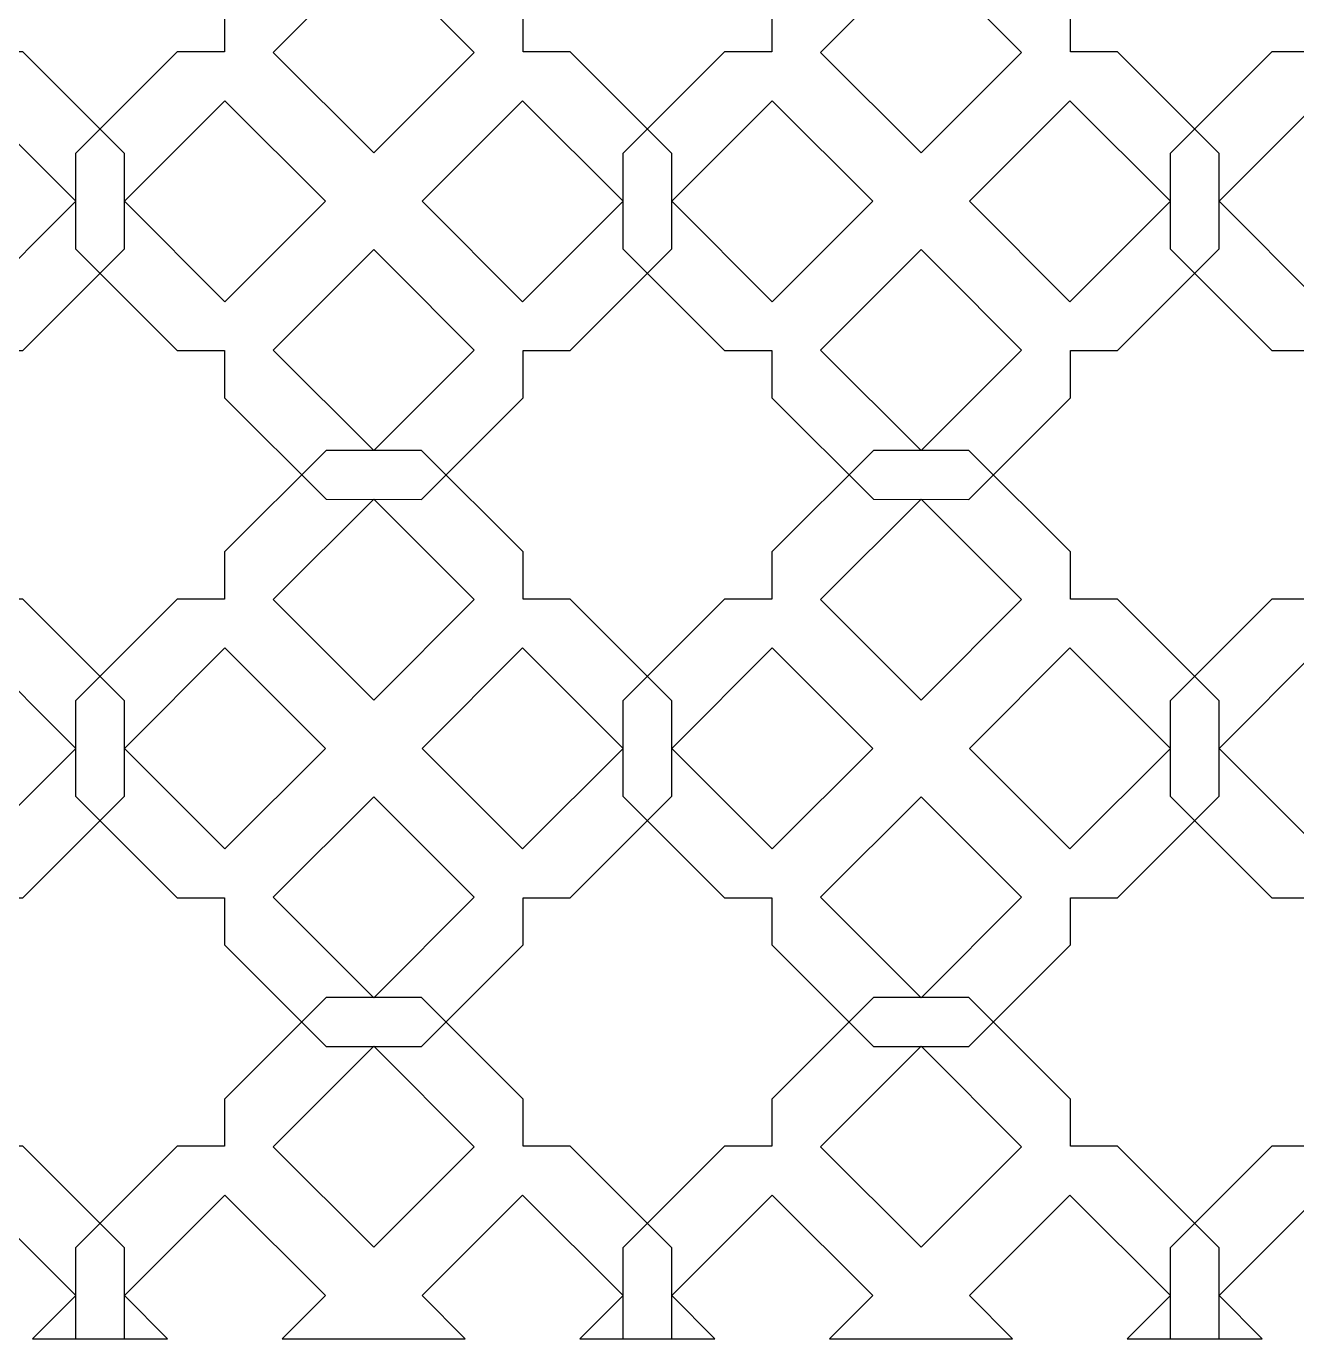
# Model space of a CAD drawing. Header units: centimetres. Extents: x -14.9 to -1.9, y -3.8 to 9.5.
# Drawn here: x -11.837 to -10.224, y -3.792 to -2.125 of the extents above; entities that cross this region are included whole.
import ezdxf

# ---------------------------------------------------------------- set-up
doc = ezdxf.new("R2010")
doc.units = ezdxf.units.CM
doc.header["$MEASUREMENT"] = 0
doc.layers.add('layer 1', color=7, linetype='Continuous')

msp = doc.modelspace()

# ---------------------------------------------------------------- linework, layer by layer
at = {"layer": 'layer 1', "color": 250}
for points, knots in [([(-12.15162, -2.72627), (-12.15162, -2.72627), (-12.28062, -2.59726), (-12.28062, -2.59726), (-12.28062, -2.59726), (-12.28062, -2.59726), (-12.28062, -2.53731), (-12.28062, -2.53731), (-12.28062, -2.53731), (-12.28062, -2.53731), (-12.34056, -2.53729), (-12.34056, -2.53729), (-12.34056, -2.53729), (-12.34056, -2.53729), (-12.46959, -2.4083), (-12.46959, -2.4083), (-12.46959, -2.4083), (-12.46959, -2.4083), (-12.46955, -2.28713), (-12.46955, -2.28713), (-12.46955, -2.28713), (-12.46955, -2.28713), (-12.34059, -2.1581), (-12.34059, -2.1581), (-12.34059, -2.1581), (-12.34059, -2.1581), (-12.28063, -2.1581), (-12.28063, -2.1581), (-12.28063, -2.1581), (-12.28063, -2.1581), (-12.28062, -2.09821), (-12.28062, -2.09821), (-12.28062, -2.09821), (-12.28062, -2.09821), (-12.15159, -1.96917), (-12.15159, -1.96917), (-12.15159, -1.96917), (-12.15159, -1.96917), (-12.03047, -1.96917), (-12.03047, -1.96917), (-12.03047, -1.96917), (-12.03047, -1.96917), (-11.90145, -2.09821), (-11.90145, -2.09821), (-11.90145, -2.09821), (-11.90145, -2.09821), (-11.90146, -2.15812), (-11.90146, -2.15812), (-11.90146, -2.15812), (-11.90146, -2.15812), (-11.8415, -2.15813), (-11.8415, -2.15813), (-11.8415, -2.15813), (-11.8415, -2.15813), (-11.71251, -2.28718), (-11.71251, -2.28718), (-11.71251, -2.28718), (-11.71251, -2.28718), (-11.71252, -2.40831), (-11.71252, -2.40831), (-11.71252, -2.40831), (-11.71252, -2.40831), (-11.84154, -2.53732), (-11.84154, -2.53732), (-11.84154, -2.53732), (-11.84154, -2.53732), (-11.90146, -2.53732), (-11.90146, -2.53732), (-11.90146, -2.53732), (-11.90146, -2.53732), (-11.90148, -2.59722), (-11.90148, -2.59722), (-11.90148, -2.59722), (-11.90148, -2.59722), (-12.03049, -2.72629), (-12.03049, -2.72629), (-12.03049, -2.72629), (-12.03049, -2.72629), (-12.15162, -2.72627), (-12.15162, -2.72627)], [0, 0, 0, 0, 0.047619, 0.047619, 0.047619, 0.047619, 0.0952381, 0.0952381, 0.0952381, 0.0952381, 0.1428571, 0.1428571, 0.1428571, 0.1428571, 0.1904762, 0.1904762, 0.1904762, 0.1904762, 0.2380952, 0.2380952, 0.2380952, 0.2380952, 0.2857143, 0.2857143, 0.2857143, 0.2857143, 0.3333333, 0.3333333, 0.3333333, 0.3333333, 0.3809524, 0.3809524, 0.3809524, 0.3809524, 0.4285714, 0.4285714, 0.4285714, 0.4285714, 0.4761905, 0.4761905, 0.4761905, 0.4761905, 0.5238095, 0.5238095, 0.5238095, 0.5238095, 0.5714286, 0.5714286, 0.5714286, 0.5714286, 0.6190476, 0.6190476, 0.6190476, 0.6190476, 0.6666667, 0.6666667, 0.6666667, 0.6666667, 0.7142857, 0.7142857, 0.7142857, 0.7142857, 0.7619048, 0.7619048, 0.7619048, 0.7619048, 0.8095238, 0.8095238, 0.8095238, 0.8095238, 0.8571429, 0.8571429, 0.8571429, 0.8571429, 0.9047619, 0.9047619, 0.9047619, 0.9047619, 1, 1, 1, 1]), ([(-11.45674, -2.72627), (-11.45674, -2.72627), (-11.58574, -2.59726), (-11.58574, -2.59726), (-11.58574, -2.59726), (-11.58574, -2.59726), (-11.58574, -2.53731), (-11.58574, -2.53731), (-11.58574, -2.53731), (-11.58574, -2.53731), (-11.64568, -2.53729), (-11.64568, -2.53729), (-11.64568, -2.53729), (-11.64568, -2.53729), (-11.77471, -2.4083), (-11.77471, -2.4083), (-11.77471, -2.4083), (-11.77471, -2.4083), (-11.77467, -2.28713), (-11.77467, -2.28713), (-11.77467, -2.28713), (-11.77467, -2.28713), (-11.64571, -2.1581), (-11.64571, -2.1581), (-11.64571, -2.1581), (-11.64571, -2.1581), (-11.58575, -2.1581), (-11.58575, -2.1581), (-11.58575, -2.1581), (-11.58575, -2.1581), (-11.58574, -2.09821), (-11.58574, -2.09821), (-11.58574, -2.09821), (-11.58574, -2.09821), (-11.45671, -1.96917), (-11.45671, -1.96917), (-11.45671, -1.96917), (-11.45671, -1.96917), (-11.33559, -1.96917), (-11.33559, -1.96917), (-11.33559, -1.96917), (-11.33559, -1.96917), (-11.20657, -2.09821), (-11.20657, -2.09821), (-11.20657, -2.09821), (-11.20657, -2.09821), (-11.20658, -2.15812), (-11.20658, -2.15812), (-11.20658, -2.15812), (-11.20658, -2.15812), (-11.14662, -2.15813), (-11.14662, -2.15813), (-11.14662, -2.15813), (-11.14662, -2.15813), (-11.01763, -2.28718), (-11.01763, -2.28718), (-11.01763, -2.28718), (-11.01763, -2.28718), (-11.01764, -2.40831), (-11.01764, -2.40831), (-11.01764, -2.40831), (-11.01764, -2.40831), (-11.14666, -2.53732), (-11.14666, -2.53732), (-11.14666, -2.53732), (-11.14666, -2.53732), (-11.20658, -2.53732), (-11.20658, -2.53732), (-11.20658, -2.53732), (-11.20658, -2.53732), (-11.2066, -2.59722), (-11.2066, -2.59722), (-11.2066, -2.59722), (-11.2066, -2.59722), (-11.33561, -2.72629), (-11.33561, -2.72629), (-11.33561, -2.72629), (-11.33561, -2.72629), (-11.45674, -2.72627), (-11.45674, -2.72627)], [0, 0, 0, 0, 0.047619, 0.047619, 0.047619, 0.047619, 0.0952381, 0.0952381, 0.0952381, 0.0952381, 0.1428571, 0.1428571, 0.1428571, 0.1428571, 0.1904762, 0.1904762, 0.1904762, 0.1904762, 0.2380952, 0.2380952, 0.2380952, 0.2380952, 0.2857143, 0.2857143, 0.2857143, 0.2857143, 0.3333333, 0.3333333, 0.3333333, 0.3333333, 0.3809524, 0.3809524, 0.3809524, 0.3809524, 0.4285714, 0.4285714, 0.4285714, 0.4285714, 0.4761905, 0.4761905, 0.4761905, 0.4761905, 0.5238095, 0.5238095, 0.5238095, 0.5238095, 0.5714286, 0.5714286, 0.5714286, 0.5714286, 0.6190476, 0.6190476, 0.6190476, 0.6190476, 0.6666667, 0.6666667, 0.6666667, 0.6666667, 0.7142857, 0.7142857, 0.7142857, 0.7142857, 0.7619048, 0.7619048, 0.7619048, 0.7619048, 0.8095238, 0.8095238, 0.8095238, 0.8095238, 0.8571429, 0.8571429, 0.8571429, 0.8571429, 0.9047619, 0.9047619, 0.9047619, 0.9047619, 1, 1, 1, 1]), ([(-10.76186, -2.72627), (-10.76186, -2.72627), (-10.89086, -2.59726), (-10.89086, -2.59726), (-10.89086, -2.59726), (-10.89086, -2.59726), (-10.89086, -2.53731), (-10.89086, -2.53731), (-10.89086, -2.53731), (-10.89086, -2.53731), (-10.9508, -2.53729), (-10.9508, -2.53729), (-10.9508, -2.53729), (-10.9508, -2.53729), (-11.07983, -2.4083), (-11.07983, -2.4083), (-11.07983, -2.4083), (-11.07983, -2.4083), (-11.07979, -2.28713), (-11.07979, -2.28713), (-11.07979, -2.28713), (-11.07979, -2.28713), (-10.95083, -2.1581), (-10.95083, -2.1581), (-10.95083, -2.1581), (-10.95083, -2.1581), (-10.89087, -2.1581), (-10.89087, -2.1581), (-10.89087, -2.1581), (-10.89087, -2.1581), (-10.89086, -2.09821), (-10.89086, -2.09821), (-10.89086, -2.09821), (-10.89086, -2.09821), (-10.76183, -1.96917), (-10.76183, -1.96917), (-10.76183, -1.96917), (-10.76183, -1.96917), (-10.64071, -1.96917), (-10.64071, -1.96917), (-10.64071, -1.96917), (-10.64071, -1.96917), (-10.51169, -2.09821), (-10.51169, -2.09821), (-10.51169, -2.09821), (-10.51169, -2.09821), (-10.5117, -2.15812), (-10.5117, -2.15812), (-10.5117, -2.15812), (-10.5117, -2.15812), (-10.45174, -2.15813), (-10.45174, -2.15813), (-10.45174, -2.15813), (-10.45174, -2.15813), (-10.32275, -2.28718), (-10.32275, -2.28718), (-10.32275, -2.28718), (-10.32275, -2.28718), (-10.32276, -2.40831), (-10.32276, -2.40831), (-10.32276, -2.40831), (-10.32276, -2.40831), (-10.45178, -2.53732), (-10.45178, -2.53732), (-10.45178, -2.53732), (-10.45178, -2.53732), (-10.5117, -2.53732), (-10.5117, -2.53732), (-10.5117, -2.53732), (-10.5117, -2.53732), (-10.51172, -2.59722), (-10.51172, -2.59722), (-10.51172, -2.59722), (-10.51172, -2.59722), (-10.64073, -2.72629), (-10.64073, -2.72629), (-10.64073, -2.72629), (-10.64073, -2.72629), (-10.76186, -2.72627), (-10.76186, -2.72627)], [0, 0, 0, 0, 0.047619, 0.047619, 0.047619, 0.047619, 0.0952381, 0.0952381, 0.0952381, 0.0952381, 0.1428571, 0.1428571, 0.1428571, 0.1428571, 0.1904762, 0.1904762, 0.1904762, 0.1904762, 0.2380952, 0.2380952, 0.2380952, 0.2380952, 0.2857143, 0.2857143, 0.2857143, 0.2857143, 0.3333333, 0.3333333, 0.3333333, 0.3333333, 0.3809524, 0.3809524, 0.3809524, 0.3809524, 0.4285714, 0.4285714, 0.4285714, 0.4285714, 0.4761905, 0.4761905, 0.4761905, 0.4761905, 0.5238095, 0.5238095, 0.5238095, 0.5238095, 0.5714286, 0.5714286, 0.5714286, 0.5714286, 0.6190476, 0.6190476, 0.6190476, 0.6190476, 0.6666667, 0.6666667, 0.6666667, 0.6666667, 0.7142857, 0.7142857, 0.7142857, 0.7142857, 0.7619048, 0.7619048, 0.7619048, 0.7619048, 0.8095238, 0.8095238, 0.8095238, 0.8095238, 0.8571429, 0.8571429, 0.8571429, 0.8571429, 0.9047619, 0.9047619, 0.9047619, 0.9047619, 1, 1, 1, 1]), ([(-10.06698, -2.72627), (-10.06698, -2.72627), (-10.19598, -2.59726), (-10.19598, -2.59726), (-10.19598, -2.59726), (-10.19598, -2.59726), (-10.19598, -2.53731), (-10.19598, -2.53731), (-10.19598, -2.53731), (-10.19598, -2.53731), (-10.25592, -2.53729), (-10.25592, -2.53729), (-10.25592, -2.53729), (-10.25592, -2.53729), (-10.38495, -2.4083), (-10.38495, -2.4083), (-10.38495, -2.4083), (-10.38495, -2.4083), (-10.38491, -2.28713), (-10.38491, -2.28713), (-10.38491, -2.28713), (-10.38491, -2.28713), (-10.25595, -2.1581), (-10.25595, -2.1581), (-10.25595, -2.1581), (-10.25595, -2.1581), (-10.19599, -2.1581), (-10.19599, -2.1581), (-10.19599, -2.1581), (-10.19599, -2.1581), (-10.19598, -2.09821), (-10.19598, -2.09821), (-10.19598, -2.09821), (-10.19598, -2.09821), (-10.06695, -1.96917), (-10.06695, -1.96917), (-10.06695, -1.96917), (-10.06695, -1.96917), (-9.94583, -1.96917), (-9.94583, -1.96917), (-9.94583, -1.96917), (-9.94583, -1.96917), (-9.81681, -2.09821), (-9.81681, -2.09821), (-9.81681, -2.09821), (-9.81681, -2.09821), (-9.81682, -2.15812), (-9.81682, -2.15812), (-9.81682, -2.15812), (-9.81682, -2.15812), (-9.75686, -2.15813), (-9.75686, -2.15813), (-9.75686, -2.15813), (-9.75686, -2.15813), (-9.62787, -2.28718), (-9.62787, -2.28718), (-9.62787, -2.28718), (-9.62787, -2.28718), (-9.62788, -2.40831), (-9.62788, -2.40831), (-9.62788, -2.40831), (-9.62788, -2.40831), (-9.7569, -2.53732), (-9.7569, -2.53732), (-9.7569, -2.53732), (-9.7569, -2.53732), (-9.81682, -2.53732), (-9.81682, -2.53732), (-9.81682, -2.53732), (-9.81682, -2.53732), (-9.81684, -2.59722), (-9.81684, -2.59722), (-9.81684, -2.59722), (-9.81684, -2.59722), (-9.94585, -2.72629), (-9.94585, -2.72629), (-9.94585, -2.72629), (-9.94585, -2.72629), (-10.06698, -2.72627), (-10.06698, -2.72627)], [0, 0, 0, 0, 0.047619, 0.047619, 0.047619, 0.047619, 0.0952381, 0.0952381, 0.0952381, 0.0952381, 0.1428571, 0.1428571, 0.1428571, 0.1428571, 0.1904762, 0.1904762, 0.1904762, 0.1904762, 0.2380952, 0.2380952, 0.2380952, 0.2380952, 0.2857143, 0.2857143, 0.2857143, 0.2857143, 0.3333333, 0.3333333, 0.3333333, 0.3333333, 0.3809524, 0.3809524, 0.3809524, 0.3809524, 0.4285714, 0.4285714, 0.4285714, 0.4285714, 0.4761905, 0.4761905, 0.4761905, 0.4761905, 0.5238095, 0.5238095, 0.5238095, 0.5238095, 0.5714286, 0.5714286, 0.5714286, 0.5714286, 0.6190476, 0.6190476, 0.6190476, 0.6190476, 0.6666667, 0.6666667, 0.6666667, 0.6666667, 0.7142857, 0.7142857, 0.7142857, 0.7142857, 0.7619048, 0.7619048, 0.7619048, 0.7619048, 0.8095238, 0.8095238, 0.8095238, 0.8095238, 0.8571429, 0.8571429, 0.8571429, 0.8571429, 0.9047619, 0.9047619, 0.9047619, 0.9047619, 1, 1, 1, 1]), ([(-11.39619, -2.2864), (-11.39619, -2.2864), (-11.52382, -2.15875), (-11.52382, -2.15875), (-11.52382, -2.15875), (-11.52382, -2.15875), (-11.39611, -2.03115), (-11.39611, -2.03115), (-11.39611, -2.03115), (-11.39611, -2.03115), (-11.26854, -2.15881), (-11.26854, -2.15881), (-11.26854, -2.15881), (-11.26854, -2.15881), (-11.39619, -2.2864), (-11.39619, -2.2864)], [0, 0, 0, 0, 0.2, 0.2, 0.2, 0.2, 0.4, 0.4, 0.4, 0.4, 0.6, 0.6, 0.6, 0.6, 1, 1, 1, 1]), ([(-10.70131, -2.2864), (-10.70131, -2.2864), (-10.82894, -2.15875), (-10.82894, -2.15875), (-10.82894, -2.15875), (-10.82894, -2.15875), (-10.70123, -2.03115), (-10.70123, -2.03115), (-10.70123, -2.03115), (-10.70123, -2.03115), (-10.57366, -2.15881), (-10.57366, -2.15881), (-10.57366, -2.15881), (-10.57366, -2.15881), (-10.70131, -2.2864), (-10.70131, -2.2864)], [0, 0, 0, 0, 0.2, 0.2, 0.2, 0.2, 0.4, 0.4, 0.4, 0.4, 0.6, 0.6, 0.6, 0.6, 1, 1, 1, 1]), ([(-11.9021, -2.47538), (-11.9021, -2.47538), (-12.02974, -2.3477), (-12.02974, -2.3477), (-12.02974, -2.3477), (-12.02974, -2.3477), (-11.90209, -2.22007), (-11.90209, -2.22007), (-11.90209, -2.22007), (-11.90209, -2.22007), (-11.77447, -2.34773), (-11.77447, -2.34773), (-11.77447, -2.34773), (-11.77447, -2.34773), (-11.9021, -2.47538), (-11.9021, -2.47538)], [0, 0, 0, 0, 0.2, 0.2, 0.2, 0.2, 0.4, 0.4, 0.4, 0.4, 0.6, 0.6, 0.6, 0.6, 1, 1, 1, 1]), ([(-11.58511, -2.47536), (-11.58511, -2.47536), (-11.71275, -2.34771), (-11.71275, -2.34771), (-11.71275, -2.34771), (-11.71275, -2.34771), (-11.58506, -2.2201), (-11.58506, -2.2201), (-11.58506, -2.2201), (-11.58506, -2.2201), (-11.45748, -2.34774), (-11.45748, -2.34774), (-11.45748, -2.34774), (-11.45748, -2.34774), (-11.58511, -2.47536), (-11.58511, -2.47536)], [0, 0, 0, 0, 0.2, 0.2, 0.2, 0.2, 0.4, 0.4, 0.4, 0.4, 0.6, 0.6, 0.6, 0.6, 1, 1, 1, 1]), ([(-11.20722, -2.47538), (-11.20722, -2.47538), (-11.33486, -2.3477), (-11.33486, -2.3477), (-11.33486, -2.3477), (-11.33486, -2.3477), (-11.20721, -2.22007), (-11.20721, -2.22007), (-11.20721, -2.22007), (-11.20721, -2.22007), (-11.07959, -2.34773), (-11.07959, -2.34773), (-11.07959, -2.34773), (-11.07959, -2.34773), (-11.20722, -2.47538), (-11.20722, -2.47538)], [0, 0, 0, 0, 0.2, 0.2, 0.2, 0.2, 0.4, 0.4, 0.4, 0.4, 0.6, 0.6, 0.6, 0.6, 1, 1, 1, 1]), ([(-10.89023, -2.47536), (-10.89023, -2.47536), (-11.01787, -2.34771), (-11.01787, -2.34771), (-11.01787, -2.34771), (-11.01787, -2.34771), (-10.89018, -2.2201), (-10.89018, -2.2201), (-10.89018, -2.2201), (-10.89018, -2.2201), (-10.7626, -2.34774), (-10.7626, -2.34774), (-10.7626, -2.34774), (-10.7626, -2.34774), (-10.89023, -2.47536), (-10.89023, -2.47536)], [0, 0, 0, 0, 0.2, 0.2, 0.2, 0.2, 0.4, 0.4, 0.4, 0.4, 0.6, 0.6, 0.6, 0.6, 1, 1, 1, 1]), ([(-10.51234, -2.47538), (-10.51234, -2.47538), (-10.63998, -2.3477), (-10.63998, -2.3477), (-10.63998, -2.3477), (-10.63998, -2.3477), (-10.51233, -2.22007), (-10.51233, -2.22007), (-10.51233, -2.22007), (-10.51233, -2.22007), (-10.38471, -2.34773), (-10.38471, -2.34773), (-10.38471, -2.34773), (-10.38471, -2.34773), (-10.51234, -2.47538), (-10.51234, -2.47538)], [0, 0, 0, 0, 0.2, 0.2, 0.2, 0.2, 0.4, 0.4, 0.4, 0.4, 0.6, 0.6, 0.6, 0.6, 1, 1, 1, 1]), ([(-10.19535, -2.47536), (-10.19535, -2.47536), (-10.32299, -2.34771), (-10.32299, -2.34771), (-10.32299, -2.34771), (-10.32299, -2.34771), (-10.1953, -2.2201), (-10.1953, -2.2201), (-10.1953, -2.2201), (-10.1953, -2.2201), (-10.06772, -2.34774), (-10.06772, -2.34774), (-10.06772, -2.34774), (-10.06772, -2.34774), (-10.19535, -2.47536), (-10.19535, -2.47536)], [0, 0, 0, 0, 0.2, 0.2, 0.2, 0.2, 0.4, 0.4, 0.4, 0.4, 0.6, 0.6, 0.6, 0.6, 1, 1, 1, 1]), ([(-11.37781, -2.42732), (-11.37781, -2.42732), (-11.39612, -2.40902), (-11.39612, -2.40902), (-11.39612, -2.40902), (-11.39612, -2.40902), (-11.5238, -2.53663), (-11.5238, -2.53663), (-11.5238, -2.53663), (-11.5238, -2.53663), (-11.39618, -2.6643), (-11.39618, -2.6643), (-11.39618, -2.6643), (-11.39618, -2.6643), (-11.26852, -2.53668), (-11.26852, -2.53668), (-11.26852, -2.53668), (-11.26852, -2.53668), (-11.37781, -2.42732), (-11.37781, -2.42732)], [0, 0, 0, 0, 0.1666667, 0.1666667, 0.1666667, 0.1666667, 0.3333333, 0.3333333, 0.3333333, 0.3333333, 0.5, 0.5, 0.5, 0.5, 0.6666667, 0.6666667, 0.6666667, 0.6666667, 1, 1, 1, 1]), ([(-10.68293, -2.42732), (-10.68293, -2.42732), (-10.70124, -2.40902), (-10.70124, -2.40902), (-10.70124, -2.40902), (-10.70124, -2.40902), (-10.82892, -2.53663), (-10.82892, -2.53663), (-10.82892, -2.53663), (-10.82892, -2.53663), (-10.7013, -2.6643), (-10.7013, -2.6643), (-10.7013, -2.6643), (-10.7013, -2.6643), (-10.57364, -2.53668), (-10.57364, -2.53668), (-10.57364, -2.53668), (-10.57364, -2.53668), (-10.68293, -2.42732), (-10.68293, -2.42732)], [0, 0, 0, 0, 0.1666667, 0.1666667, 0.1666667, 0.1666667, 0.3333333, 0.3333333, 0.3333333, 0.3333333, 0.5, 0.5, 0.5, 0.5, 0.6666667, 0.6666667, 0.6666667, 0.6666667, 1, 1, 1, 1]), ([(-12.15162, -3.42115), (-12.15162, -3.42115), (-12.28062, -3.29213), (-12.28062, -3.29213), (-12.28062, -3.29213), (-12.28062, -3.29213), (-12.28062, -3.23219), (-12.28062, -3.23219), (-12.28062, -3.23219), (-12.28062, -3.23219), (-12.34056, -3.23217), (-12.34056, -3.23217), (-12.34056, -3.23217), (-12.34056, -3.23217), (-12.46959, -3.10318), (-12.46959, -3.10318), (-12.46959, -3.10318), (-12.46959, -3.10318), (-12.46955, -2.98201), (-12.46955, -2.98201), (-12.46955, -2.98201), (-12.46955, -2.98201), (-12.34059, -2.85298), (-12.34059, -2.85298), (-12.34059, -2.85298), (-12.34059, -2.85298), (-12.28063, -2.85298), (-12.28063, -2.85298), (-12.28063, -2.85298), (-12.28063, -2.85298), (-12.28062, -2.79309), (-12.28062, -2.79309), (-12.28062, -2.79309), (-12.28062, -2.79309), (-12.15159, -2.66405), (-12.15159, -2.66405), (-12.15159, -2.66405), (-12.15159, -2.66405), (-12.03047, -2.66405), (-12.03047, -2.66405), (-12.03047, -2.66405), (-12.03047, -2.66405), (-11.90145, -2.79309), (-11.90145, -2.79309), (-11.90145, -2.79309), (-11.90145, -2.79309), (-11.90146, -2.853), (-11.90146, -2.853), (-11.90146, -2.853), (-11.90146, -2.853), (-11.8415, -2.85301), (-11.8415, -2.85301), (-11.8415, -2.85301), (-11.8415, -2.85301), (-11.71251, -2.98206), (-11.71251, -2.98206), (-11.71251, -2.98206), (-11.71251, -2.98206), (-11.71252, -3.10319), (-11.71252, -3.10319), (-11.71252, -3.10319), (-11.71252, -3.10319), (-11.84154, -3.2322), (-11.84154, -3.2322), (-11.84154, -3.2322), (-11.84154, -3.2322), (-11.90146, -3.2322), (-11.90146, -3.2322), (-11.90146, -3.2322), (-11.90146, -3.2322), (-11.90148, -3.2921), (-11.90148, -3.2921), (-11.90148, -3.2921), (-11.90148, -3.2921), (-12.03049, -3.42117), (-12.03049, -3.42117), (-12.03049, -3.42117), (-12.03049, -3.42117), (-12.15162, -3.42115), (-12.15162, -3.42115)], [0, 0, 0, 0, 0.047619, 0.047619, 0.047619, 0.047619, 0.0952381, 0.0952381, 0.0952381, 0.0952381, 0.1428571, 0.1428571, 0.1428571, 0.1428571, 0.1904762, 0.1904762, 0.1904762, 0.1904762, 0.2380952, 0.2380952, 0.2380952, 0.2380952, 0.2857143, 0.2857143, 0.2857143, 0.2857143, 0.3333333, 0.3333333, 0.3333333, 0.3333333, 0.3809524, 0.3809524, 0.3809524, 0.3809524, 0.4285714, 0.4285714, 0.4285714, 0.4285714, 0.4761905, 0.4761905, 0.4761905, 0.4761905, 0.5238095, 0.5238095, 0.5238095, 0.5238095, 0.5714286, 0.5714286, 0.5714286, 0.5714286, 0.6190476, 0.6190476, 0.6190476, 0.6190476, 0.6666667, 0.6666667, 0.6666667, 0.6666667, 0.7142857, 0.7142857, 0.7142857, 0.7142857, 0.7619048, 0.7619048, 0.7619048, 0.7619048, 0.8095238, 0.8095238, 0.8095238, 0.8095238, 0.8571429, 0.8571429, 0.8571429, 0.8571429, 0.9047619, 0.9047619, 0.9047619, 0.9047619, 1, 1, 1, 1]), ([(-11.45674, -3.42115), (-11.45674, -3.42115), (-11.58574, -3.29213), (-11.58574, -3.29213), (-11.58574, -3.29213), (-11.58574, -3.29213), (-11.58574, -3.23219), (-11.58574, -3.23219), (-11.58574, -3.23219), (-11.58574, -3.23219), (-11.64568, -3.23217), (-11.64568, -3.23217), (-11.64568, -3.23217), (-11.64568, -3.23217), (-11.77471, -3.10318), (-11.77471, -3.10318), (-11.77471, -3.10318), (-11.77471, -3.10318), (-11.77467, -2.98201), (-11.77467, -2.98201), (-11.77467, -2.98201), (-11.77467, -2.98201), (-11.64571, -2.85298), (-11.64571, -2.85298), (-11.64571, -2.85298), (-11.64571, -2.85298), (-11.58575, -2.85298), (-11.58575, -2.85298), (-11.58575, -2.85298), (-11.58575, -2.85298), (-11.58574, -2.79309), (-11.58574, -2.79309), (-11.58574, -2.79309), (-11.58574, -2.79309), (-11.45671, -2.66405), (-11.45671, -2.66405), (-11.45671, -2.66405), (-11.45671, -2.66405), (-11.33559, -2.66405), (-11.33559, -2.66405), (-11.33559, -2.66405), (-11.33559, -2.66405), (-11.20657, -2.79309), (-11.20657, -2.79309), (-11.20657, -2.79309), (-11.20657, -2.79309), (-11.20658, -2.853), (-11.20658, -2.853), (-11.20658, -2.853), (-11.20658, -2.853), (-11.14662, -2.85301), (-11.14662, -2.85301), (-11.14662, -2.85301), (-11.14662, -2.85301), (-11.01763, -2.98206), (-11.01763, -2.98206), (-11.01763, -2.98206), (-11.01763, -2.98206), (-11.01764, -3.10319), (-11.01764, -3.10319), (-11.01764, -3.10319), (-11.01764, -3.10319), (-11.14666, -3.2322), (-11.14666, -3.2322), (-11.14666, -3.2322), (-11.14666, -3.2322), (-11.20658, -3.2322), (-11.20658, -3.2322), (-11.20658, -3.2322), (-11.20658, -3.2322), (-11.2066, -3.2921), (-11.2066, -3.2921), (-11.2066, -3.2921), (-11.2066, -3.2921), (-11.33561, -3.42117), (-11.33561, -3.42117), (-11.33561, -3.42117), (-11.33561, -3.42117), (-11.45674, -3.42115), (-11.45674, -3.42115)], [0, 0, 0, 0, 0.047619, 0.047619, 0.047619, 0.047619, 0.0952381, 0.0952381, 0.0952381, 0.0952381, 0.1428571, 0.1428571, 0.1428571, 0.1428571, 0.1904762, 0.1904762, 0.1904762, 0.1904762, 0.2380952, 0.2380952, 0.2380952, 0.2380952, 0.2857143, 0.2857143, 0.2857143, 0.2857143, 0.3333333, 0.3333333, 0.3333333, 0.3333333, 0.3809524, 0.3809524, 0.3809524, 0.3809524, 0.4285714, 0.4285714, 0.4285714, 0.4285714, 0.4761905, 0.4761905, 0.4761905, 0.4761905, 0.5238095, 0.5238095, 0.5238095, 0.5238095, 0.5714286, 0.5714286, 0.5714286, 0.5714286, 0.6190476, 0.6190476, 0.6190476, 0.6190476, 0.6666667, 0.6666667, 0.6666667, 0.6666667, 0.7142857, 0.7142857, 0.7142857, 0.7142857, 0.7619048, 0.7619048, 0.7619048, 0.7619048, 0.8095238, 0.8095238, 0.8095238, 0.8095238, 0.8571429, 0.8571429, 0.8571429, 0.8571429, 0.9047619, 0.9047619, 0.9047619, 0.9047619, 1, 1, 1, 1]), ([(-10.76186, -3.42115), (-10.76186, -3.42115), (-10.89086, -3.29213), (-10.89086, -3.29213), (-10.89086, -3.29213), (-10.89086, -3.29213), (-10.89086, -3.23219), (-10.89086, -3.23219), (-10.89086, -3.23219), (-10.89086, -3.23219), (-10.9508, -3.23217), (-10.9508, -3.23217), (-10.9508, -3.23217), (-10.9508, -3.23217), (-11.07983, -3.10318), (-11.07983, -3.10318), (-11.07983, -3.10318), (-11.07983, -3.10318), (-11.07979, -2.98201), (-11.07979, -2.98201), (-11.07979, -2.98201), (-11.07979, -2.98201), (-10.95083, -2.85298), (-10.95083, -2.85298), (-10.95083, -2.85298), (-10.95083, -2.85298), (-10.89087, -2.85298), (-10.89087, -2.85298), (-10.89087, -2.85298), (-10.89087, -2.85298), (-10.89086, -2.79309), (-10.89086, -2.79309), (-10.89086, -2.79309), (-10.89086, -2.79309), (-10.76183, -2.66405), (-10.76183, -2.66405), (-10.76183, -2.66405), (-10.76183, -2.66405), (-10.64071, -2.66405), (-10.64071, -2.66405), (-10.64071, -2.66405), (-10.64071, -2.66405), (-10.51169, -2.79309), (-10.51169, -2.79309), (-10.51169, -2.79309), (-10.51169, -2.79309), (-10.5117, -2.853), (-10.5117, -2.853), (-10.5117, -2.853), (-10.5117, -2.853), (-10.45174, -2.85301), (-10.45174, -2.85301), (-10.45174, -2.85301), (-10.45174, -2.85301), (-10.32275, -2.98206), (-10.32275, -2.98206), (-10.32275, -2.98206), (-10.32275, -2.98206), (-10.32276, -3.10319), (-10.32276, -3.10319), (-10.32276, -3.10319), (-10.32276, -3.10319), (-10.45178, -3.2322), (-10.45178, -3.2322), (-10.45178, -3.2322), (-10.45178, -3.2322), (-10.5117, -3.2322), (-10.5117, -3.2322), (-10.5117, -3.2322), (-10.5117, -3.2322), (-10.51172, -3.2921), (-10.51172, -3.2921), (-10.51172, -3.2921), (-10.51172, -3.2921), (-10.64073, -3.42117), (-10.64073, -3.42117), (-10.64073, -3.42117), (-10.64073, -3.42117), (-10.76186, -3.42115), (-10.76186, -3.42115)], [0, 0, 0, 0, 0.047619, 0.047619, 0.047619, 0.047619, 0.0952381, 0.0952381, 0.0952381, 0.0952381, 0.1428571, 0.1428571, 0.1428571, 0.1428571, 0.1904762, 0.1904762, 0.1904762, 0.1904762, 0.2380952, 0.2380952, 0.2380952, 0.2380952, 0.2857143, 0.2857143, 0.2857143, 0.2857143, 0.3333333, 0.3333333, 0.3333333, 0.3333333, 0.3809524, 0.3809524, 0.3809524, 0.3809524, 0.4285714, 0.4285714, 0.4285714, 0.4285714, 0.4761905, 0.4761905, 0.4761905, 0.4761905, 0.5238095, 0.5238095, 0.5238095, 0.5238095, 0.5714286, 0.5714286, 0.5714286, 0.5714286, 0.6190476, 0.6190476, 0.6190476, 0.6190476, 0.6666667, 0.6666667, 0.6666667, 0.6666667, 0.7142857, 0.7142857, 0.7142857, 0.7142857, 0.7619048, 0.7619048, 0.7619048, 0.7619048, 0.8095238, 0.8095238, 0.8095238, 0.8095238, 0.8571429, 0.8571429, 0.8571429, 0.8571429, 0.9047619, 0.9047619, 0.9047619, 0.9047619, 1, 1, 1, 1]), ([(-10.06698, -3.42115), (-10.06698, -3.42115), (-10.19598, -3.29213), (-10.19598, -3.29213), (-10.19598, -3.29213), (-10.19598, -3.29213), (-10.19598, -3.23219), (-10.19598, -3.23219), (-10.19598, -3.23219), (-10.19598, -3.23219), (-10.25592, -3.23217), (-10.25592, -3.23217), (-10.25592, -3.23217), (-10.25592, -3.23217), (-10.38495, -3.10318), (-10.38495, -3.10318), (-10.38495, -3.10318), (-10.38495, -3.10318), (-10.38491, -2.98201), (-10.38491, -2.98201), (-10.38491, -2.98201), (-10.38491, -2.98201), (-10.25595, -2.85298), (-10.25595, -2.85298), (-10.25595, -2.85298), (-10.25595, -2.85298), (-10.19599, -2.85298), (-10.19599, -2.85298), (-10.19599, -2.85298), (-10.19599, -2.85298), (-10.19598, -2.79309), (-10.19598, -2.79309), (-10.19598, -2.79309), (-10.19598, -2.79309), (-10.06695, -2.66405), (-10.06695, -2.66405), (-10.06695, -2.66405), (-10.06695, -2.66405), (-9.94583, -2.66405), (-9.94583, -2.66405), (-9.94583, -2.66405), (-9.94583, -2.66405), (-9.81681, -2.79309), (-9.81681, -2.79309), (-9.81681, -2.79309), (-9.81681, -2.79309), (-9.81682, -2.853), (-9.81682, -2.853), (-9.81682, -2.853), (-9.81682, -2.853), (-9.75686, -2.85301), (-9.75686, -2.85301), (-9.75686, -2.85301), (-9.75686, -2.85301), (-9.62787, -2.98206), (-9.62787, -2.98206), (-9.62787, -2.98206), (-9.62787, -2.98206), (-9.62788, -3.10319), (-9.62788, -3.10319), (-9.62788, -3.10319), (-9.62788, -3.10319), (-9.7569, -3.2322), (-9.7569, -3.2322), (-9.7569, -3.2322), (-9.7569, -3.2322), (-9.81682, -3.2322), (-9.81682, -3.2322), (-9.81682, -3.2322), (-9.81682, -3.2322), (-9.81684, -3.2921), (-9.81684, -3.2921), (-9.81684, -3.2921), (-9.81684, -3.2921), (-9.94585, -3.42117), (-9.94585, -3.42117), (-9.94585, -3.42117), (-9.94585, -3.42117), (-10.06698, -3.42115), (-10.06698, -3.42115)], [0, 0, 0, 0, 0.047619, 0.047619, 0.047619, 0.047619, 0.0952381, 0.0952381, 0.0952381, 0.0952381, 0.1428571, 0.1428571, 0.1428571, 0.1428571, 0.1904762, 0.1904762, 0.1904762, 0.1904762, 0.2380952, 0.2380952, 0.2380952, 0.2380952, 0.2857143, 0.2857143, 0.2857143, 0.2857143, 0.3333333, 0.3333333, 0.3333333, 0.3333333, 0.3809524, 0.3809524, 0.3809524, 0.3809524, 0.4285714, 0.4285714, 0.4285714, 0.4285714, 0.4761905, 0.4761905, 0.4761905, 0.4761905, 0.5238095, 0.5238095, 0.5238095, 0.5238095, 0.5714286, 0.5714286, 0.5714286, 0.5714286, 0.6190476, 0.6190476, 0.6190476, 0.6190476, 0.6666667, 0.6666667, 0.6666667, 0.6666667, 0.7142857, 0.7142857, 0.7142857, 0.7142857, 0.7619048, 0.7619048, 0.7619048, 0.7619048, 0.8095238, 0.8095238, 0.8095238, 0.8095238, 0.8571429, 0.8571429, 0.8571429, 0.8571429, 0.9047619, 0.9047619, 0.9047619, 0.9047619, 1, 1, 1, 1]), ([(-11.39619, -2.98128), (-11.39619, -2.98128), (-11.52382, -2.85363), (-11.52382, -2.85363), (-11.52382, -2.85363), (-11.52382, -2.85363), (-11.39611, -2.72603), (-11.39611, -2.72603), (-11.39611, -2.72603), (-11.39611, -2.72603), (-11.26854, -2.85369), (-11.26854, -2.85369), (-11.26854, -2.85369), (-11.26854, -2.85369), (-11.39619, -2.98128), (-11.39619, -2.98128)], [0, 0, 0, 0, 0.2, 0.2, 0.2, 0.2, 0.4, 0.4, 0.4, 0.4, 0.6, 0.6, 0.6, 0.6, 1, 1, 1, 1]), ([(-10.70131, -2.98128), (-10.70131, -2.98128), (-10.82894, -2.85363), (-10.82894, -2.85363), (-10.82894, -2.85363), (-10.82894, -2.85363), (-10.70123, -2.72603), (-10.70123, -2.72603), (-10.70123, -2.72603), (-10.70123, -2.72603), (-10.57366, -2.85369), (-10.57366, -2.85369), (-10.57366, -2.85369), (-10.57366, -2.85369), (-10.70131, -2.98128), (-10.70131, -2.98128)], [0, 0, 0, 0, 0.2, 0.2, 0.2, 0.2, 0.4, 0.4, 0.4, 0.4, 0.6, 0.6, 0.6, 0.6, 1, 1, 1, 1]), ([(-11.9021, -3.17026), (-11.9021, -3.17026), (-12.02974, -3.04258), (-12.02974, -3.04258), (-12.02974, -3.04258), (-12.02974, -3.04258), (-11.90209, -2.91495), (-11.90209, -2.91495), (-11.90209, -2.91495), (-11.90209, -2.91495), (-11.77447, -3.04261), (-11.77447, -3.04261), (-11.77447, -3.04261), (-11.77447, -3.04261), (-11.9021, -3.17026), (-11.9021, -3.17026)], [0, 0, 0, 0, 0.2, 0.2, 0.2, 0.2, 0.4, 0.4, 0.4, 0.4, 0.6, 0.6, 0.6, 0.6, 1, 1, 1, 1]), ([(-11.58511, -3.17024), (-11.58511, -3.17024), (-11.71275, -3.04259), (-11.71275, -3.04259), (-11.71275, -3.04259), (-11.71275, -3.04259), (-11.58506, -2.91498), (-11.58506, -2.91498), (-11.58506, -2.91498), (-11.58506, -2.91498), (-11.45748, -3.04262), (-11.45748, -3.04262), (-11.45748, -3.04262), (-11.45748, -3.04262), (-11.58511, -3.17024), (-11.58511, -3.17024)], [0, 0, 0, 0, 0.2, 0.2, 0.2, 0.2, 0.4, 0.4, 0.4, 0.4, 0.6, 0.6, 0.6, 0.6, 1, 1, 1, 1]), ([(-11.20722, -3.17026), (-11.20722, -3.17026), (-11.33486, -3.04258), (-11.33486, -3.04258), (-11.33486, -3.04258), (-11.33486, -3.04258), (-11.20721, -2.91495), (-11.20721, -2.91495), (-11.20721, -2.91495), (-11.20721, -2.91495), (-11.07959, -3.04261), (-11.07959, -3.04261), (-11.07959, -3.04261), (-11.07959, -3.04261), (-11.20722, -3.17026), (-11.20722, -3.17026)], [0, 0, 0, 0, 0.2, 0.2, 0.2, 0.2, 0.4, 0.4, 0.4, 0.4, 0.6, 0.6, 0.6, 0.6, 1, 1, 1, 1]), ([(-10.89023, -3.17024), (-10.89023, -3.17024), (-11.01787, -3.04259), (-11.01787, -3.04259), (-11.01787, -3.04259), (-11.01787, -3.04259), (-10.89018, -2.91498), (-10.89018, -2.91498), (-10.89018, -2.91498), (-10.89018, -2.91498), (-10.7626, -3.04262), (-10.7626, -3.04262), (-10.7626, -3.04262), (-10.7626, -3.04262), (-10.89023, -3.17024), (-10.89023, -3.17024)], [0, 0, 0, 0, 0.2, 0.2, 0.2, 0.2, 0.4, 0.4, 0.4, 0.4, 0.6, 0.6, 0.6, 0.6, 1, 1, 1, 1]), ([(-10.51234, -3.17026), (-10.51234, -3.17026), (-10.63998, -3.04258), (-10.63998, -3.04258), (-10.63998, -3.04258), (-10.63998, -3.04258), (-10.51233, -2.91495), (-10.51233, -2.91495), (-10.51233, -2.91495), (-10.51233, -2.91495), (-10.38471, -3.04261), (-10.38471, -3.04261), (-10.38471, -3.04261), (-10.38471, -3.04261), (-10.51234, -3.17026), (-10.51234, -3.17026)], [0, 0, 0, 0, 0.2, 0.2, 0.2, 0.2, 0.4, 0.4, 0.4, 0.4, 0.6, 0.6, 0.6, 0.6, 1, 1, 1, 1]), ([(-10.19535, -3.17024), (-10.19535, -3.17024), (-10.32299, -3.04259), (-10.32299, -3.04259), (-10.32299, -3.04259), (-10.32299, -3.04259), (-10.1953, -2.91498), (-10.1953, -2.91498), (-10.1953, -2.91498), (-10.1953, -2.91498), (-10.06772, -3.04262), (-10.06772, -3.04262), (-10.06772, -3.04262), (-10.06772, -3.04262), (-10.19535, -3.17024), (-10.19535, -3.17024)], [0, 0, 0, 0, 0.2, 0.2, 0.2, 0.2, 0.4, 0.4, 0.4, 0.4, 0.6, 0.6, 0.6, 0.6, 1, 1, 1, 1]), ([(-11.37781, -3.1222), (-11.37781, -3.1222), (-11.39612, -3.1039), (-11.39612, -3.1039), (-11.39612, -3.1039), (-11.39612, -3.1039), (-11.5238, -3.23151), (-11.5238, -3.23151), (-11.5238, -3.23151), (-11.5238, -3.23151), (-11.39618, -3.35918), (-11.39618, -3.35918), (-11.39618, -3.35918), (-11.39618, -3.35918), (-11.26852, -3.23156), (-11.26852, -3.23156), (-11.26852, -3.23156), (-11.26852, -3.23156), (-11.37781, -3.1222), (-11.37781, -3.1222)], [0, 0, 0, 0, 0.1666667, 0.1666667, 0.1666667, 0.1666667, 0.3333333, 0.3333333, 0.3333333, 0.3333333, 0.5, 0.5, 0.5, 0.5, 0.6666667, 0.6666667, 0.6666667, 0.6666667, 1, 1, 1, 1]), ([(-10.68293, -3.1222), (-10.68293, -3.1222), (-10.70124, -3.1039), (-10.70124, -3.1039), (-10.70124, -3.1039), (-10.70124, -3.1039), (-10.82892, -3.23151), (-10.82892, -3.23151), (-10.82892, -3.23151), (-10.82892, -3.23151), (-10.7013, -3.35918), (-10.7013, -3.35918), (-10.7013, -3.35918), (-10.7013, -3.35918), (-10.57364, -3.23156), (-10.57364, -3.23156), (-10.57364, -3.23156), (-10.57364, -3.23156), (-10.68293, -3.1222), (-10.68293, -3.1222)], [0, 0, 0, 0, 0.1666667, 0.1666667, 0.1666667, 0.1666667, 0.3333333, 0.3333333, 0.3333333, 0.3333333, 0.5, 0.5, 0.5, 0.5, 0.6666667, 0.6666667, 0.6666667, 0.6666667, 1, 1, 1, 1]), ([(-12.46959, -3.79235), (-12.46959, -3.79235), (-12.46955, -3.67689), (-12.46955, -3.67689), (-12.46955, -3.67689), (-12.46955, -3.67689), (-12.34059, -3.54786), (-12.34059, -3.54786), (-12.34059, -3.54786), (-12.34059, -3.54786), (-12.28063, -3.54786), (-12.28063, -3.54786), (-12.28063, -3.54786), (-12.28063, -3.54786), (-12.28062, -3.48797), (-12.28062, -3.48797), (-12.28062, -3.48797), (-12.28062, -3.48797), (-12.15159, -3.35893), (-12.15159, -3.35893), (-12.15159, -3.35893), (-12.15159, -3.35893), (-12.03047, -3.35893), (-12.03047, -3.35893), (-12.03047, -3.35893), (-12.03047, -3.35893), (-11.90145, -3.48797), (-11.90145, -3.48797), (-11.90145, -3.48797), (-11.90145, -3.48797), (-11.90146, -3.54788), (-11.90146, -3.54788), (-11.90146, -3.54788), (-11.90146, -3.54788), (-11.8415, -3.54789), (-11.8415, -3.54789), (-11.8415, -3.54789), (-11.8415, -3.54789), (-11.71251, -3.67694), (-11.71251, -3.67694), (-11.71251, -3.67694), (-11.71251, -3.67694), (-11.71252, -3.79235), (-11.71252, -3.79235), (-11.71252, -3.79235), (-11.71252, -3.79235), (-11.82932, -3.79235), (-11.82932, -3.79235), (-11.82932, -3.79235), (-11.82932, -3.79235), (-11.77447, -3.73749), (-11.77447, -3.73749), (-11.77447, -3.73749), (-11.77447, -3.73749), (-11.90209, -3.60983), (-11.90209, -3.60983), (-11.90209, -3.60983), (-11.90209, -3.60983), (-12.02974, -3.73746), (-12.02974, -3.73746), (-12.02974, -3.73746), (-12.02974, -3.73746), (-11.97487, -3.79235), (-11.97487, -3.79235), (-11.97487, -3.79235), (-11.97487, -3.79235), (-12.20722, -3.79235), (-12.20722, -3.79235), (-12.20722, -3.79235), (-12.20722, -3.79235), (-12.15236, -3.7375), (-12.15236, -3.7375), (-12.15236, -3.7375), (-12.15236, -3.7375), (-12.27994, -3.60986), (-12.27994, -3.60986), (-12.27994, -3.60986), (-12.27994, -3.60986), (-12.40763, -3.73747), (-12.40763, -3.73747), (-12.40763, -3.73747), (-12.40763, -3.73747), (-12.35275, -3.79235), (-12.35275, -3.79235), (-12.35275, -3.79235), (-12.35275, -3.79235), (-12.46959, -3.79235), (-12.46959, -3.79235)], [0, 0, 0, 0, 0.0434783, 0.0434783, 0.0434783, 0.0434783, 0.0869565, 0.0869565, 0.0869565, 0.0869565, 0.1304348, 0.1304348, 0.1304348, 0.1304348, 0.173913, 0.173913, 0.173913, 0.173913, 0.2173913, 0.2173913, 0.2173913, 0.2173913, 0.2608696, 0.2608696, 0.2608696, 0.2608696, 0.3043478, 0.3043478, 0.3043478, 0.3043478, 0.3478261, 0.3478261, 0.3478261, 0.3478261, 0.3913043, 0.3913043, 0.3913043, 0.3913043, 0.4347826, 0.4347826, 0.4347826, 0.4347826, 0.4782609, 0.4782609, 0.4782609, 0.4782609, 0.5217391, 0.5217391, 0.5217391, 0.5217391, 0.5652174, 0.5652174, 0.5652174, 0.5652174, 0.6086957, 0.6086957, 0.6086957, 0.6086957, 0.6521739, 0.6521739, 0.6521739, 0.6521739, 0.6956522, 0.6956522, 0.6956522, 0.6956522, 0.7391304, 0.7391304, 0.7391304, 0.7391304, 0.7826087, 0.7826087, 0.7826087, 0.7826087, 0.826087, 0.826087, 0.826087, 0.826087, 0.8695652, 0.8695652, 0.8695652, 0.8695652, 0.9130435, 0.9130435, 0.9130435, 0.9130435, 1, 1, 1, 1]), ([(-11.77471, -3.79235), (-11.77471, -3.79235), (-11.77467, -3.67689), (-11.77467, -3.67689), (-11.77467, -3.67689), (-11.77467, -3.67689), (-11.64571, -3.54786), (-11.64571, -3.54786), (-11.64571, -3.54786), (-11.64571, -3.54786), (-11.58575, -3.54786), (-11.58575, -3.54786), (-11.58575, -3.54786), (-11.58575, -3.54786), (-11.58574, -3.48797), (-11.58574, -3.48797), (-11.58574, -3.48797), (-11.58574, -3.48797), (-11.45671, -3.35893), (-11.45671, -3.35893), (-11.45671, -3.35893), (-11.45671, -3.35893), (-11.33559, -3.35893), (-11.33559, -3.35893), (-11.33559, -3.35893), (-11.33559, -3.35893), (-11.20657, -3.48797), (-11.20657, -3.48797), (-11.20657, -3.48797), (-11.20657, -3.48797), (-11.20658, -3.54788), (-11.20658, -3.54788), (-11.20658, -3.54788), (-11.20658, -3.54788), (-11.14662, -3.54789), (-11.14662, -3.54789), (-11.14662, -3.54789), (-11.14662, -3.54789), (-11.01763, -3.67694), (-11.01763, -3.67694), (-11.01763, -3.67694), (-11.01763, -3.67694), (-11.01764, -3.79235), (-11.01764, -3.79235), (-11.01764, -3.79235), (-11.01764, -3.79235), (-11.13444, -3.79235), (-11.13444, -3.79235), (-11.13444, -3.79235), (-11.13444, -3.79235), (-11.07959, -3.73749), (-11.07959, -3.73749), (-11.07959, -3.73749), (-11.07959, -3.73749), (-11.20721, -3.60983), (-11.20721, -3.60983), (-11.20721, -3.60983), (-11.20721, -3.60983), (-11.33486, -3.73746), (-11.33486, -3.73746), (-11.33486, -3.73746), (-11.33486, -3.73746), (-11.27999, -3.79235), (-11.27999, -3.79235), (-11.27999, -3.79235), (-11.27999, -3.79235), (-11.51234, -3.79235), (-11.51234, -3.79235), (-11.51234, -3.79235), (-11.51234, -3.79235), (-11.45748, -3.7375), (-11.45748, -3.7375), (-11.45748, -3.7375), (-11.45748, -3.7375), (-11.58506, -3.60986), (-11.58506, -3.60986), (-11.58506, -3.60986), (-11.58506, -3.60986), (-11.71275, -3.73747), (-11.71275, -3.73747), (-11.71275, -3.73747), (-11.71275, -3.73747), (-11.65787, -3.79235), (-11.65787, -3.79235), (-11.65787, -3.79235), (-11.65787, -3.79235), (-11.77471, -3.79235), (-11.77471, -3.79235)], [0, 0, 0, 0, 0.0434783, 0.0434783, 0.0434783, 0.0434783, 0.0869565, 0.0869565, 0.0869565, 0.0869565, 0.1304348, 0.1304348, 0.1304348, 0.1304348, 0.173913, 0.173913, 0.173913, 0.173913, 0.2173913, 0.2173913, 0.2173913, 0.2173913, 0.2608696, 0.2608696, 0.2608696, 0.2608696, 0.3043478, 0.3043478, 0.3043478, 0.3043478, 0.3478261, 0.3478261, 0.3478261, 0.3478261, 0.3913043, 0.3913043, 0.3913043, 0.3913043, 0.4347826, 0.4347826, 0.4347826, 0.4347826, 0.4782609, 0.4782609, 0.4782609, 0.4782609, 0.5217391, 0.5217391, 0.5217391, 0.5217391, 0.5652174, 0.5652174, 0.5652174, 0.5652174, 0.6086957, 0.6086957, 0.6086957, 0.6086957, 0.6521739, 0.6521739, 0.6521739, 0.6521739, 0.6956522, 0.6956522, 0.6956522, 0.6956522, 0.7391304, 0.7391304, 0.7391304, 0.7391304, 0.7826087, 0.7826087, 0.7826087, 0.7826087, 0.826087, 0.826087, 0.826087, 0.826087, 0.8695652, 0.8695652, 0.8695652, 0.8695652, 0.9130435, 0.9130435, 0.9130435, 0.9130435, 1, 1, 1, 1]), ([(-11.07983, -3.79235), (-11.07983, -3.79235), (-11.07979, -3.67689), (-11.07979, -3.67689), (-11.07979, -3.67689), (-11.07979, -3.67689), (-10.95083, -3.54786), (-10.95083, -3.54786), (-10.95083, -3.54786), (-10.95083, -3.54786), (-10.89087, -3.54786), (-10.89087, -3.54786), (-10.89087, -3.54786), (-10.89087, -3.54786), (-10.89086, -3.48797), (-10.89086, -3.48797), (-10.89086, -3.48797), (-10.89086, -3.48797), (-10.76183, -3.35893), (-10.76183, -3.35893), (-10.76183, -3.35893), (-10.76183, -3.35893), (-10.64071, -3.35893), (-10.64071, -3.35893), (-10.64071, -3.35893), (-10.64071, -3.35893), (-10.51169, -3.48797), (-10.51169, -3.48797), (-10.51169, -3.48797), (-10.51169, -3.48797), (-10.5117, -3.54788), (-10.5117, -3.54788), (-10.5117, -3.54788), (-10.5117, -3.54788), (-10.45174, -3.54789), (-10.45174, -3.54789), (-10.45174, -3.54789), (-10.45174, -3.54789), (-10.32275, -3.67694), (-10.32275, -3.67694), (-10.32275, -3.67694), (-10.32275, -3.67694), (-10.32276, -3.79235), (-10.32276, -3.79235), (-10.32276, -3.79235), (-10.32276, -3.79235), (-10.43956, -3.79235), (-10.43956, -3.79235), (-10.43956, -3.79235), (-10.43956, -3.79235), (-10.38471, -3.73749), (-10.38471, -3.73749), (-10.38471, -3.73749), (-10.38471, -3.73749), (-10.51233, -3.60983), (-10.51233, -3.60983), (-10.51233, -3.60983), (-10.51233, -3.60983), (-10.63998, -3.73746), (-10.63998, -3.73746), (-10.63998, -3.73746), (-10.63998, -3.73746), (-10.58511, -3.79235), (-10.58511, -3.79235), (-10.58511, -3.79235), (-10.58511, -3.79235), (-10.81746, -3.79235), (-10.81746, -3.79235), (-10.81746, -3.79235), (-10.81746, -3.79235), (-10.7626, -3.7375), (-10.7626, -3.7375), (-10.7626, -3.7375), (-10.7626, -3.7375), (-10.89018, -3.60986), (-10.89018, -3.60986), (-10.89018, -3.60986), (-10.89018, -3.60986), (-11.01787, -3.73747), (-11.01787, -3.73747), (-11.01787, -3.73747), (-11.01787, -3.73747), (-10.96299, -3.79235), (-10.96299, -3.79235), (-10.96299, -3.79235), (-10.96299, -3.79235), (-11.07983, -3.79235), (-11.07983, -3.79235)], [0, 0, 0, 0, 0.0434783, 0.0434783, 0.0434783, 0.0434783, 0.0869565, 0.0869565, 0.0869565, 0.0869565, 0.1304348, 0.1304348, 0.1304348, 0.1304348, 0.173913, 0.173913, 0.173913, 0.173913, 0.2173913, 0.2173913, 0.2173913, 0.2173913, 0.2608696, 0.2608696, 0.2608696, 0.2608696, 0.3043478, 0.3043478, 0.3043478, 0.3043478, 0.3478261, 0.3478261, 0.3478261, 0.3478261, 0.3913043, 0.3913043, 0.3913043, 0.3913043, 0.4347826, 0.4347826, 0.4347826, 0.4347826, 0.4782609, 0.4782609, 0.4782609, 0.4782609, 0.5217391, 0.5217391, 0.5217391, 0.5217391, 0.5652174, 0.5652174, 0.5652174, 0.5652174, 0.6086957, 0.6086957, 0.6086957, 0.6086957, 0.6521739, 0.6521739, 0.6521739, 0.6521739, 0.6956522, 0.6956522, 0.6956522, 0.6956522, 0.7391304, 0.7391304, 0.7391304, 0.7391304, 0.7826087, 0.7826087, 0.7826087, 0.7826087, 0.826087, 0.826087, 0.826087, 0.826087, 0.8695652, 0.8695652, 0.8695652, 0.8695652, 0.9130435, 0.9130435, 0.9130435, 0.9130435, 1, 1, 1, 1]), ([(-10.38495, -3.79235), (-10.38495, -3.79235), (-10.38491, -3.67689), (-10.38491, -3.67689), (-10.38491, -3.67689), (-10.38491, -3.67689), (-10.25595, -3.54786), (-10.25595, -3.54786), (-10.25595, -3.54786), (-10.25595, -3.54786), (-10.19599, -3.54786), (-10.19599, -3.54786), (-10.19599, -3.54786), (-10.19599, -3.54786), (-10.19598, -3.48797), (-10.19598, -3.48797), (-10.19598, -3.48797), (-10.19598, -3.48797), (-10.06695, -3.35893), (-10.06695, -3.35893), (-10.06695, -3.35893), (-10.06695, -3.35893), (-9.94583, -3.35893), (-9.94583, -3.35893), (-9.94583, -3.35893), (-9.94583, -3.35893), (-9.81681, -3.48797), (-9.81681, -3.48797), (-9.81681, -3.48797), (-9.81681, -3.48797), (-9.81682, -3.54788), (-9.81682, -3.54788), (-9.81682, -3.54788), (-9.81682, -3.54788), (-9.75686, -3.54789), (-9.75686, -3.54789), (-9.75686, -3.54789), (-9.75686, -3.54789), (-9.62787, -3.67694), (-9.62787, -3.67694), (-9.62787, -3.67694), (-9.62787, -3.67694), (-9.62788, -3.79235), (-9.62788, -3.79235), (-9.62788, -3.79235), (-9.62788, -3.79235), (-9.74468, -3.79235), (-9.74468, -3.79235), (-9.74468, -3.79235), (-9.74468, -3.79235), (-9.68983, -3.73749), (-9.68983, -3.73749), (-9.68983, -3.73749), (-9.68983, -3.73749), (-9.81745, -3.60983), (-9.81745, -3.60983), (-9.81745, -3.60983), (-9.81745, -3.60983), (-9.9451, -3.73746), (-9.9451, -3.73746), (-9.9451, -3.73746), (-9.9451, -3.73746), (-9.89023, -3.79235), (-9.89023, -3.79235), (-9.89023, -3.79235), (-9.89023, -3.79235), (-10.12258, -3.79235), (-10.12258, -3.79235), (-10.12258, -3.79235), (-10.12258, -3.79235), (-10.06772, -3.7375), (-10.06772, -3.7375), (-10.06772, -3.7375), (-10.06772, -3.7375), (-10.1953, -3.60986), (-10.1953, -3.60986), (-10.1953, -3.60986), (-10.1953, -3.60986), (-10.32299, -3.73747), (-10.32299, -3.73747), (-10.32299, -3.73747), (-10.32299, -3.73747), (-10.26811, -3.79235), (-10.26811, -3.79235), (-10.26811, -3.79235), (-10.26811, -3.79235), (-10.38495, -3.79235), (-10.38495, -3.79235)], [0, 0, 0, 0, 0.0434783, 0.0434783, 0.0434783, 0.0434783, 0.0869565, 0.0869565, 0.0869565, 0.0869565, 0.1304348, 0.1304348, 0.1304348, 0.1304348, 0.173913, 0.173913, 0.173913, 0.173913, 0.2173913, 0.2173913, 0.2173913, 0.2173913, 0.2608696, 0.2608696, 0.2608696, 0.2608696, 0.3043478, 0.3043478, 0.3043478, 0.3043478, 0.3478261, 0.3478261, 0.3478261, 0.3478261, 0.3913043, 0.3913043, 0.3913043, 0.3913043, 0.4347826, 0.4347826, 0.4347826, 0.4347826, 0.4782609, 0.4782609, 0.4782609, 0.4782609, 0.5217391, 0.5217391, 0.5217391, 0.5217391, 0.5652174, 0.5652174, 0.5652174, 0.5652174, 0.6086957, 0.6086957, 0.6086957, 0.6086957, 0.6521739, 0.6521739, 0.6521739, 0.6521739, 0.6956522, 0.6956522, 0.6956522, 0.6956522, 0.7391304, 0.7391304, 0.7391304, 0.7391304, 0.7826087, 0.7826087, 0.7826087, 0.7826087, 0.826087, 0.826087, 0.826087, 0.826087, 0.8695652, 0.8695652, 0.8695652, 0.8695652, 0.9130435, 0.9130435, 0.9130435, 0.9130435, 1, 1, 1, 1]), ([(-11.39619, -3.67616), (-11.39619, -3.67616), (-11.52382, -3.54851), (-11.52382, -3.54851), (-11.52382, -3.54851), (-11.52382, -3.54851), (-11.39611, -3.42091), (-11.39611, -3.42091), (-11.39611, -3.42091), (-11.39611, -3.42091), (-11.26854, -3.54857), (-11.26854, -3.54857), (-11.26854, -3.54857), (-11.26854, -3.54857), (-11.39619, -3.67616), (-11.39619, -3.67616)], [0, 0, 0, 0, 0.2, 0.2, 0.2, 0.2, 0.4, 0.4, 0.4, 0.4, 0.6, 0.6, 0.6, 0.6, 1, 1, 1, 1]), ([(-10.70131, -3.67616), (-10.70131, -3.67616), (-10.82894, -3.54851), (-10.82894, -3.54851), (-10.82894, -3.54851), (-10.82894, -3.54851), (-10.70123, -3.42091), (-10.70123, -3.42091), (-10.70123, -3.42091), (-10.70123, -3.42091), (-10.57366, -3.54857), (-10.57366, -3.54857), (-10.57366, -3.54857), (-10.57366, -3.54857), (-10.70131, -3.67616), (-10.70131, -3.67616)], [0, 0, 0, 0, 0.2, 0.2, 0.2, 0.2, 0.4, 0.4, 0.4, 0.4, 0.6, 0.6, 0.6, 0.6, 1, 1, 1, 1])]:
    msp.add_open_spline(points, degree=3, knots=knots, dxfattribs=at)

doc.saveas('drawing.dxf')
